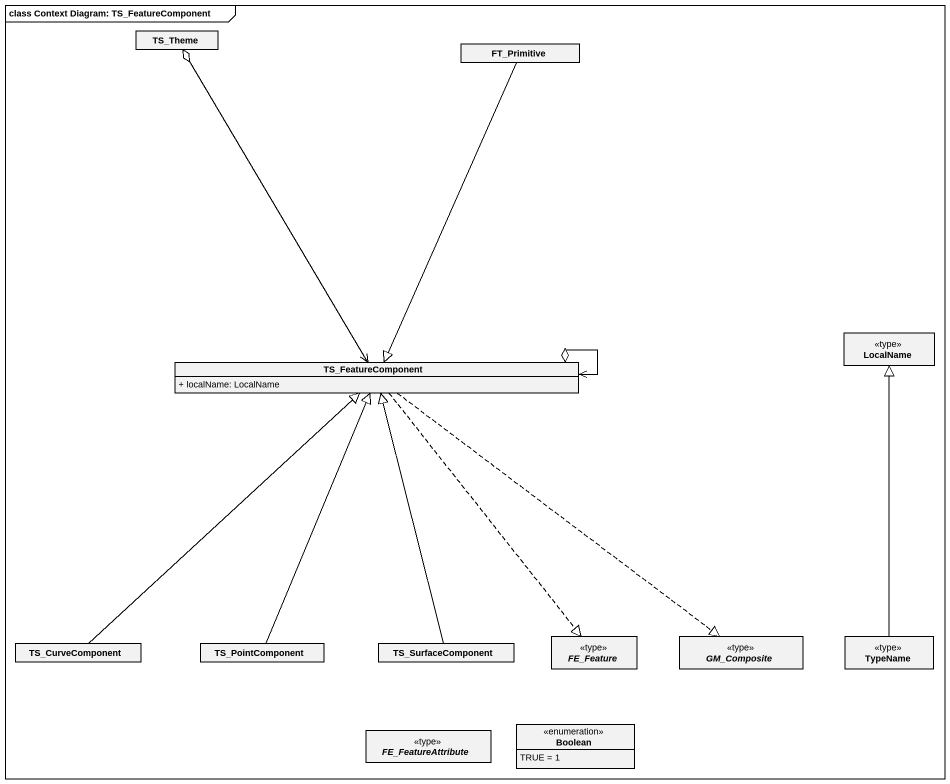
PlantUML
@startuml
mainframe class Context Diagram: TS_FeatureComponent
hide circle
hide empty members
skinparam classAttributeIconSize 0
class TS_Theme
class FT_Primitive
class LocalName <<type>>
class TS_FeatureComponent {
  + localName: LocalName
}
class TS_CurveComponent
class TS_PointComponent
class TS_SurfaceComponent
abstract class FE_Feature <<type>>
abstract class GM_Composite <<type>>
class TypeName <<type>>
enum Boolean {
  TRUE = 1
}
abstract class FE_FeatureAttribute <<type>>
FT_Primitive --|> TS_FeatureComponent
TS_FeatureComponent <-up-o TS_Theme
TS_FeatureComponent <--o TS_FeatureComponent
TS_FeatureComponent ..|> FE_Feature
TS_FeatureComponent ..|> GM_Composite
TS_CurveComponent -up-|> TS_FeatureComponent
TS_PointComponent -up-|> TS_FeatureComponent
TS_SurfaceComponent -up-|> TS_FeatureComponent
TypeName -up-|> LocalName
@enduml
